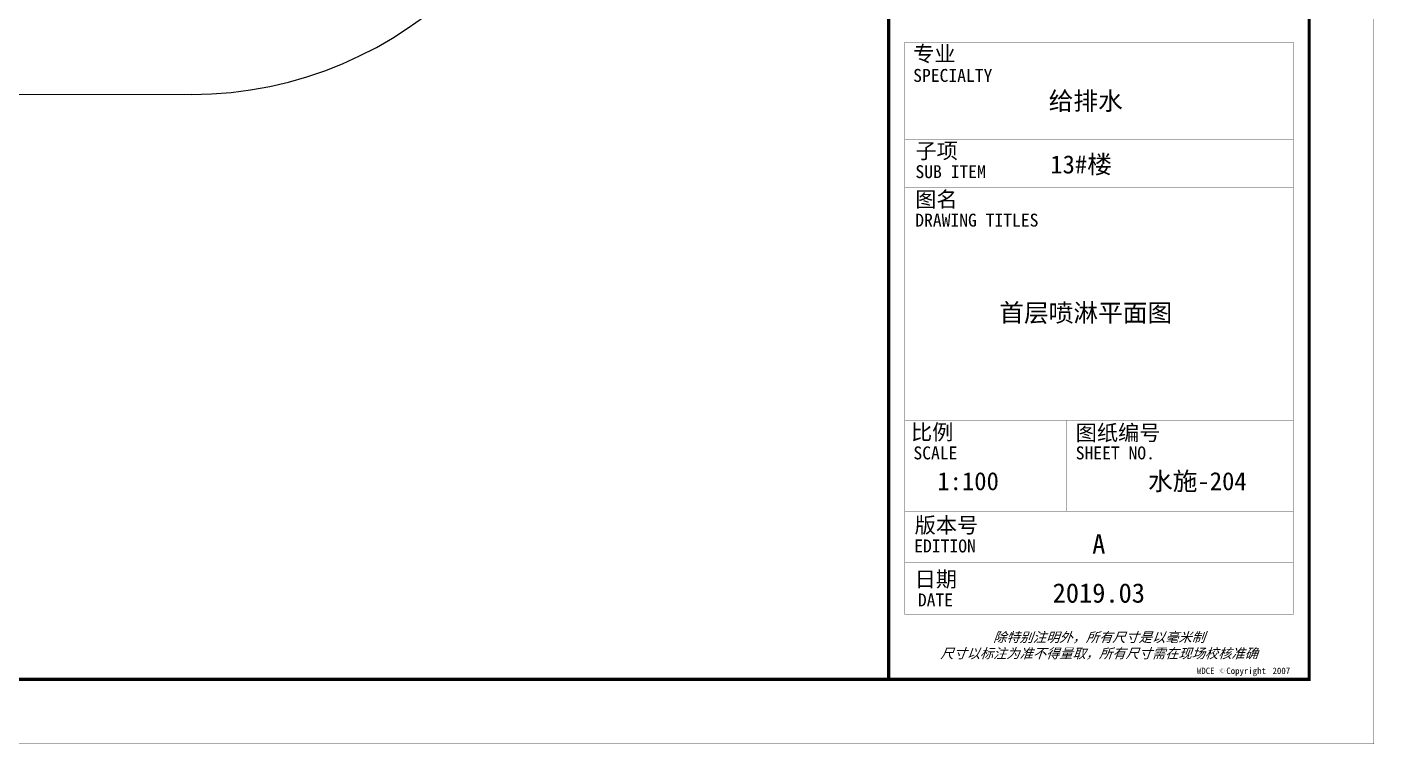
# Model space of a CAD drawing. Extents: x -415214 to 475089, y -207485 to 163917.
# Drawn here: x 454262 to 475089, y -20288 to -9197 of the extents above; entities that cross this region are included whole.
import ezdxf
from ezdxf.enums import TextEntityAlignment as Align

# ---------------------------------------------------------------- set-up
doc = ezdxf.new("R2010")
doc.units = 0
doc.header["$LTSCALE"] = 800
doc.layers.get('0').update_dxf_attribs({"linetype": 'CONTINUOUS'})
doc.layers.add('104 13#平面_t3$0$M-道路 边线', color=151, linetype='CONTINUOUS')
doc.layers.add('SHEET_TEXT', color=7, linetype='CONTINUOUS')
doc.styles.add('华文细黑', font='STXIHEI.TTF', dxfattribs={"height": 10})
doc.styles.add('图签信息$0$华文细黑', font='STXIHEI.TTF', dxfattribs={"height": 10})

# ---------------------------------------------------------------- blocks, each defined once
blk = doc.blocks.new('图签信息$0$WDCE Copyright200X')
at = {"const_width": 0.016}
blk.add_lwpolyline([(-10.6, 1.26, 1), (-11.4, 1.26, 1)], format="xyb", close=True, dxfattribs=at)
at = {"style": '图签信息$0$华文细黑'}
for s, p in [('WDCE ', (-11.46, 0.5)), ('     Copyright ', (-3.51, 0.5))]:
    blk.add_text(s, height=1, dxfattribs=at).set_placement(p, align=Align.BOTTOM_RIGHT)
blk.add_text('c', height=0.6, dxfattribs=at).set_placement((-11.04, 1.35), align=Align.MIDDLE_CENTER)
blk.add_attdef('200X', text='', height=1, dxfattribs=at).set_placement((-0.45, 0.5), align=Align.BOTTOM_RIGHT)
blk = doc.blocks.new('图签信息')
at = {"const_width": 0.5}
blk.add_lwpolyline([(-65, 0), (0, 0), (0, 500.5), (-65, 500.5)], close=True, dxfattribs=at)
at = {"const_width": 0.05}
for points in [[(-62.5, 98.5), (-2.5, 98.5), (-2.5, 10), (-62.5, 10), (-62.5, 98.5)], [(-62.5, 83.5), (-2.5, 83.5)], [(-62.5, 76), (-2.5, 76)], [(-62.5, 40), (-2.5, 40)], [(-37.5, 40), (-37.5, 26)], [(-62.5, 26), (-2.5, 26)], [(-62.5, 18), (-2.5, 18)]]:
    blk.add_lwpolyline(points, dxfattribs=at)
blk.add_blockref('图签信息$0$WDCE Copyright200X', (-2.5, 0)).add_auto_attribs({'200X': '2007'})
at = {"style": '图签信息$0$华文细黑'}
for s, height, p in [('专业', 2.4, (-61.23, 97.93)), ('SPECIALTY', 2, (-61.23, 94.38)), ('子项', 2.4, (-60.88, 82.92)), ('SUB ITEM', 2, (-60.88, 79.5)), ('图名', 2.4, (-60.91, 75.41)), ('DRAWING TITLES', 2, (-60.91, 72)), ('比例', 2.4, (-61.56, 39.42)), ('图纸编号', 2.4, (-36.1, 39.32)), ('SCALE', 2, (-61.19, 36)), ('SHEET NO.', 2, (-36.1, 36)), ('版本号', 2.4, (-61, 25.03)), ('EDITION', 2, (-61.06, 21.61)), ('日期', 2.4, (-61, 16.68)), ('DATE', 2, (-60.5, 13.26))]:
    blk.add_text(s, height=height, dxfattribs=at).set_placement(p, align=Align.TOP_LEFT)
at = {"color": 4, "style": '图签信息$0$华文细黑'}
for s, p in [('A', (-32.53, 19.4)), ('2019.03', (-32.53, 11.84))]:
    blk.add_text(s, height=3, dxfattribs=at).set_placement(p, align=Align.CENTER)
at = {"style": '图签信息$0$华文细黑', "oblique": 20}
for s, p in [('除特别注明外，所有尺寸是以毫米制', (-32.5, 6.5)), ('尺寸以标注为准不得量取，所有尺寸需在现场校核准确', (-32.5, 4))]:
    blk.add_text(s, height=1.5, dxfattribs=at).set_placement(p, align=Align.MIDDLE_CENTER)
blk = doc.blocks.new('图签-A1')
at = {"color": 2}
blk.add_blockref('图签信息', (0, 0), dxfattribs=at)
blk = doc.blocks.new('图框-A1')
for points, const_width in [([(0, 0), (841, 0), (841, 594), (0, 594)], 0.05), ([(766, 584), (25, 584), (25, 10), (766, 10)], 0.5)]:
    blk.add_lwpolyline(points, close=True, dxfattribs=dict(const_width=const_width))
blk = doc.blocks.new('104 13#平面_t3$0$A$C0BB3323F')
at = {"layer": '104 13#平面_t3$0$M-道路 边线', "ltscale": 0.5}
blk.add_line((56087, -8541), (56087, -8541), dxfattribs=at)
at = {"layer": '104 13#平面_t3$0$M-道路 边线', "ltscale": 0.02}
blk.add_lwpolyline([(56087, -8541), (-7235, -8649)], dxfattribs=at)
at = {"layer": '104 13#平面_t3$0$M-道路 边线', "ltscale": 0.5}
blk.add_arc((56076, -2541), 6000, 270.0977, 0.0204, dxfattribs=at)
blk = doc.blocks.new('104 13#平面_t3')
at = {"xscale": 100, "yscale": 100, "zscale": 100}
for name, p in [('图框-A1', (-10635, -20285)), ('图签-A1', (72465, -19285))]:
    blk.add_blockref(name, p, dxfattribs=at)
blk.add_blockref('104 13#平面_t3$0$A$C0BB3323F', (-900, -1700))

msp = doc.modelspace()

# ---------------------------------------------------------------- block references
msp.add_blockref('104 13#平面_t3', (401621, 0))

# ---------------------------------------------------------------- texts
at = {"layer": 'SHEET_TEXT', "style": '华文细黑'}
for tag, p in [('给排水', (470631, -10341)), ('13#楼', (470559, -11323)), ('首层喷淋平面图', (470631, -13618)), ('1:100', (468812, -16222)), ('水施-204', (472357, -16222))]:
    msp.add_attdef(tag, text='总平面图', height=280, rotation=360, dxfattribs=at).set_placement(p, align=Align.MIDDLE_CENTER)

doc.saveas('drawing.dxf')
